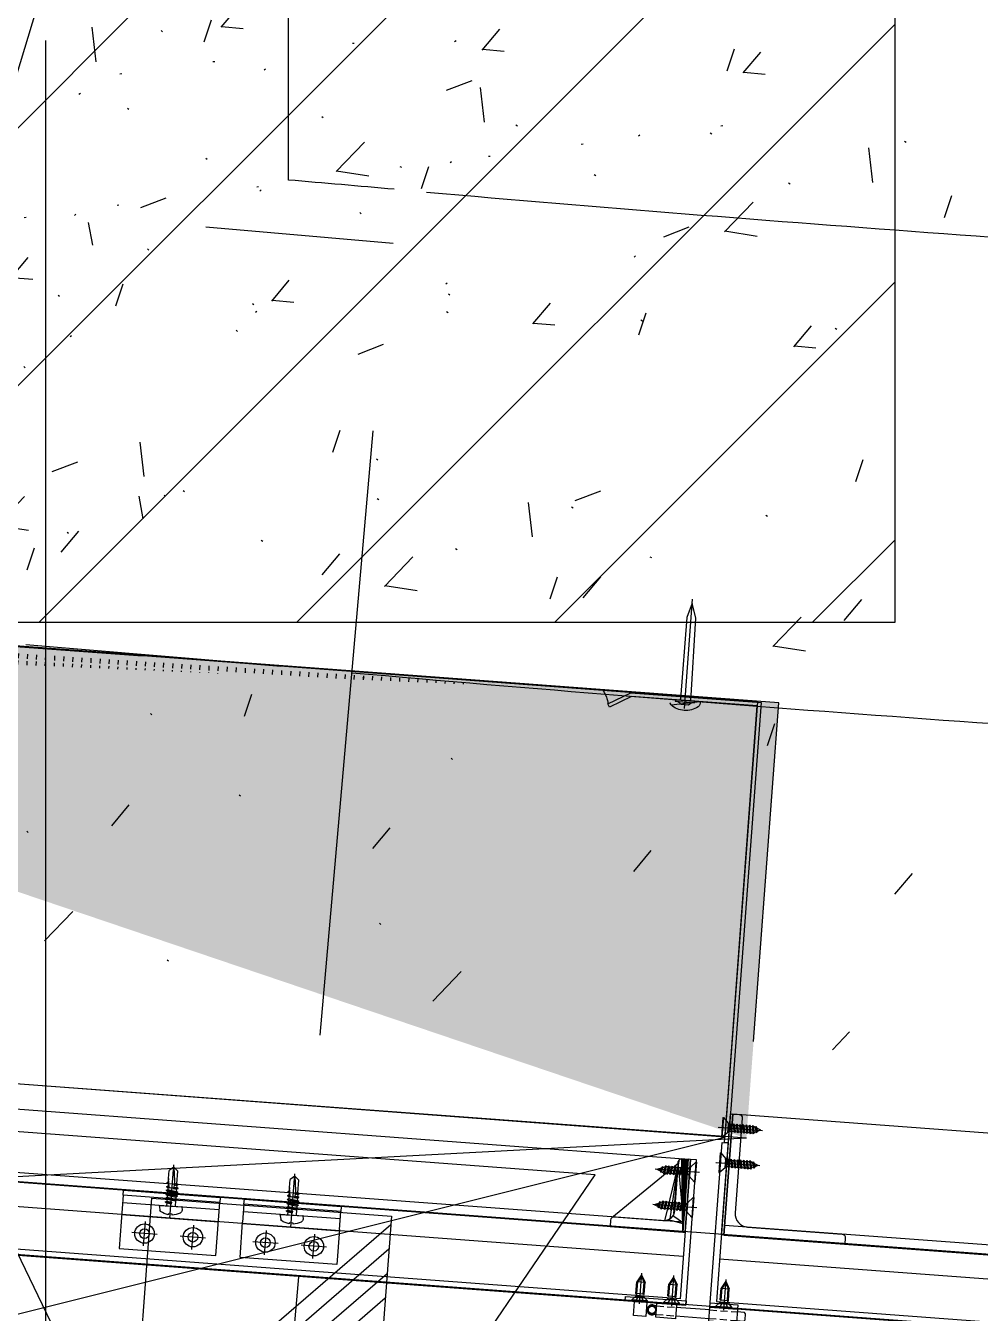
# Model space of a CAD drawing. Header units: inches. Extents: x 0 to 1813292486, y 0 to 3473589894.
# Drawn here: x 600676178 to 600676571, y 3473206323 to 3473206854 of the extents above; entities that cross this region are included whole.
import ezdxf

# ---------------------------------------------------------------- set-up
doc = ezdxf.new("R2010")
doc.units = ezdxf.units.IN
doc.header["$LTSCALE"] = 1000
doc.header["$MEASUREMENT"] = 0
for name, pattern in [('AX-MALL-DIM-P02$0$DASH', [0.35, 0.25, -0.1]), ('AX-MALL-GIRD-200$0$DOTE', [2.4200000000000004, 2, -0.2, 0.02, -0.2]), ('AX-MALL-WALL-P02-QT$0$CENTER', [2, 1.25, -0.25, 0.25, -0.25]), ('AX-MALL-WALL-P02-QT$0$DASH', [0.35, 0.25, -0.1]), ('AX-MALL-WALL-P02-QT$0$DASHED', [0.75, 0.5, -0.25]), ('AX-MALL-WALL-P02-QT$0$HIDDEN', [0.375, 0.25, -0.125]), ('AX-MALL-WALL-P02-QT$0$HIDDENX2', [0.75, 0.5, -0.25])]:
    doc.linetypes.add(name, pattern=pattern)
for name, color, linetype in [('A-Anno-Note', 241, 'Continuous'), ('AX-MALL-DIM-P02$0$A-Detl-Patt', 8, 'Continuous'), ('AX-MALL-DIM-P02$0$A-Detl-Thin', 131, 'Continuous'), ('AX-MALL-GIRD-200$0$A-Grid', 222, 'AX-MALL-GIRD-200$0$DOTE'), ('AX-MALL-P02-200$0$A-Anno-Note', 241, 'Continuous'), ('AX-MALL-WALL-P02$0$A-Anno-Note', 241, 'Continuous'), ('AX-MALL-WALL-P02-QT$0$A-Anno-Note', 241, 'Continuous'), ('AX-MALL-WALL-P02-QT$0$A-Detl-Fine', 152, 'Continuous'), ('AX-MALL-WALL-P02-QT$0$A-Detl-Patt', 8, 'Continuous'), ('AX-MALL-WALL-P02-QT$0$A-Detl-Thin', 131, 'Continuous'), ('AX-MALL-WALL-P02-QT$0$A-Wall', 2, 'Continuous'), ('AX-MALL-WALL-P02-QT$0$A-Wall-Patt', 13, 'Continuous'), ('AX-MALL-WALL-P02-QT$0$A-Wind', 4, 'Continuous'), ('AX-MALL-WALL-P02-QT$0$AX-14#-WALL-XT-100$0$A-Detl-Fine', 152, 'Continuous'), ('AX-MALL-WALL-P02-QT$0$AX-3#-wall-P01$0$A-Anno-Note', 241, 'Continuous'), ('AX-MALL-WALL-P02-QT$0$C18', 4, 'AX-MALL-WALL-P02-QT$0$CENTER'), ('AX-MALL-WALL-P02-QT$0$DASH', 8, 'AX-MALL-WALL-P02-QT$0$DASHED'), ('AX-MALL-WALL-P02-QT$0$F_Frame_Alu.P', 3, 'Continuous'), ('AX-MALL-WALL-P02-QT$0$GC', 2, 'Continuous'), ('AX-MALL-WALL-P02-QT$0$L18', 6, 'Continuous'), ('AX-MALL-WALL-P02-QT$0$M-Thin', 131, 'Continuous'), ('AX-MALL-WALL-P02-QT$0$PJ', 96, 'Continuous'), ('AX-MALL-WALL-P02-QT$0$SEAL', 95, 'Continuous'), ('AX-MALL-WALL-P02-QT$0$STAIR', 9, 'AX-MALL-WALL-P02-QT$0$DASHED'), ('AX-MALL-WALL-P02-QT$0$STSF', 2, 'Continuous'), ('AX-MALL-WALL-P02-QT$0$tc', 4, 'Continuous'), ('AX-MALL-WALL-P02-QT$0$WZ', 2, 'Continuous'), ('AX-MALL-WALL-P02-QT$0$XC', 3, 'Continuous'), ('AX-MALL-WALL-P02-QT$0$XX', 6, 'AX-MALL-WALL-P02-QT$0$HIDDEN'), ('AX-MALL-WALL-P02-QT$0$zx', 1, 'AX-MALL-WALL-P02-QT$0$CENTER'), ('AX-MALL-WALL-P02-QT$0$尺寸标注', 8, 'Continuous'), ('AX-MALL-ZTKD-P02$0$A-Anno-Note', 241, 'Continuous'), ('PX-MALL-P02-LG$0$P-Exsh', 31, 'Continuous'), ('PX-MALL-P02-LG$0$P-Hydt-Boxx', 221, 'Continuous'), ('SX-MALL-WALL-R-BZ$0$S-COLU', 30, 'Continuous'), ('SX-MALL-WALL-R-BZ$0$S-PATT-WALL', 83, 'Continuous')]:
    doc.layers.add(name, color=color, linetype=linetype)
doc.layers.add('AX-MALL-WALL-P02-QT$0$XC-T', color=4, linetype='Continuous', lineweight=40)
pattern_1 = [(45, (0, 359.0227), (-353.55353201463, 353.55353201463), [])]

# ---------------------------------------------------------------- blocks, each defined once
blk = doc.blocks.new('AX-MALL-GIRD-200')
at = {"layer": 'AX-MALL-GIRD-200$0$A-Grid'}
blk.add_line((600466637.686063, 3473020157.616622), (600505367.2250125, 3473124121.343704), dxfattribs=at)
blk = doc.blocks.new('AX-MALL-WALL-P02-QT$0$tj')
at = {"layer": 'AX-MALL-WALL-P02-QT$0$A-Detl-Patt'}
h = blk.add_hatch(dxfattribs=at)
h.set_pattern_fill('STEEL', color=256, scale=100.0000000000001, angle=50.43183869082386)
h.set_pattern_definition([(75.00000000004839, (-14278.19445574284, 156289.8254051208), (-153.3407249234246, 41.08752340989569), []), (75.00000000004839, (-14317.88195610046, 156358.5661673546), (-153.3407249234246, 41.08752340989569), [])])
edge = h.paths.add_edge_path()
edge.add_arc((274302.9537697641, 370915.3693751197), 354853.2281302969, 270.9601093956941, 275.9513128638887)
edge.add_line((311095.3180618286, 17974.67259407043), (323404.2928284407, 17664.898229599))
edge.add_arc((337498.5854798314, -5423.033113246463), 27049.98445535583, 84.4296474408203, 121.40245730350341, ccw=False)
edge.add_line((340124.270958662, 21499.21483898163), (352435.6233639717, 23411.5238032341))
edge.add_line((352435.6233639717, 23411.5238032341), (352460.3320846558, 23263.57286787033))
edge.add_arc((262948.9762239404, 558936.3422532297), 543099.989586636, 279.486523026639, 288.5053300047131)
edge.add_line((435325.042740941, 43917.80823612213), (435185.9318172932, 44187.60760259628))
edge.add_arc((262948.9762341097, 558936.342259489), 542799.9895904897, 279.51816553668203, 288.50044427399206, ccw=False)
edge.add_line((352706.5441896915, 23608.95860147476), (352681.7270303965, 23756.88773488998))
edge.add_line((352681.7270303965, 23756.88773488998), (340117.7681742907, 21803.84383869171))
edge.add_arc((337510.0970116529, -5455.006554111635), 27383.29552171703, 84.53552636432372, 121.2026843873002)
edge.add_line((323323.7129554749, 17967.02113437653), (311085.7617697716, 18275.00808191299))
edge.add_arc((274273.8104503512, 371474.5356685471), 355112.6948552598, 270.96411062040687, 275.9501261722048, ccw=False)
edge.add_line((280248.9759351015, 16412.11376953125), (280248.9759185314, 16111.96136569977))
blk = doc.blocks.new('SX-MALL-WALL-R-BZ')
at = {"layer": 'SX-MALL-WALL-R-BZ$0$S-PATT-WALL'}
h = blk.add_hatch(dxfattribs=at)
h.set_pattern_fill('钢筋混凝土', color=256, scale=15, pattern_type=2)
h.set_pattern_definition([(24.56816130816271, (600578611.2237192, 3473080110.365553), (-31.18316059493327, 68.21004687955141), []), (29.56816130816269, (600578611.2237192, 3473080110.365553), (97.53445421719282, -46.37920051396389), [11.25, -123.75]), (334.5681613081628, (600578611.2237192, 3473080110.365553), (19.88439777927527, 112.9961142827297), [9, -99]), (80.01956130816268, (600578619.3515904, 3473080106.50062), (117.4189029658641, 66.61682168402376), [9.5610285, -105.1713168]), (25.75236130816271, (600578621.6965042, 3473080138.478197), (141.3476152528434, -79.15081592627133), [16.875, -185.625]), (76.20376130816268, (600578633.4754679, 3473080131.882288), (182.3878362876093, 87.98253897351975), [14.3415432, -157.75695]), (330.7523613081627, (600578621.6965042, 3473080138.478197), (182.3877676281842, 87.98268140648725), [13.49999999999997, -148.4999999999995]), (0.5681613081627113, (600578633.1346302, 3473080126.213644), (62.82047319493842, -87.84980448085341), [11.24999999999997, -123.7499999999997]), (305.5681613081627, (600578633.1346302, 3473080126.213644), (72.17288941707483, 89.18848104565322), [8.999999999999966, -98.99999999999973]), (51.01956130816269, (600578638.3696649, 3473080118.892823), (134.9933625472827, 1.338571315216136), [9.561028499999967, -105.1713167999997]), (17.06816130816274, (600578611.2237192, 3473080110.365553), (19.14085715648196, 46.15589493569758), [0.75, -97.8, 0.75, -100.5, 0.75, -99.375]), (347.0681613081627, (600578611.2237192, 3473080110.365553), (57.63084700165395, 41.66442755963357), [0.7499999999999979, -57.29999999999986, 0.7499999999999979, -95.54999999999973, 0.7499999999999979, -37.87499999999986]), (307.0681613081626, (600578579.8781208, 3473080122.042708), (73.85474000760384, -31.12342332406966), [0.75, -37.5, 0.75, -117, 0.75, -155.25]), (297.0681613081627, (600578565.8217986, 3473080127.2791), (87.21641676177077, -16.46683783357052), [0.75, -48.75, 0.75, -77.69999999999999, 0.75, -110.25])])
h.paths.add_polyline_path([(600471804.1528125, 3473033023.634891), (600472048.5177947, 3473033679.596594), (600471392.5560919, 3473033923.961576), (600471148.1911098, 3473033267.999873)])
at = {"layer": 'SX-MALL-WALL-R-BZ$0$S-COLU'}
blk.add_lwpolyline([(600471804.1528125, 3473033023.634891), (600472048.5177947, 3473033679.596594), (600471392.5560919, 3473033923.961576), (600471148.1911098, 3473033267.999873)], close=True, dxfattribs=at)
blk = doc.blocks.new('SX-MALL-WALL-R-2F~3F')
blk.add_blockref('SX-MALL-WALL-R-BZ', (-1.192092895507812e-06, -9.5367431640625e-07))
blk = doc.blocks.new('SX-MALL-WALL-2F~3F')
blk.add_blockref('SX-MALL-WALL-R-2F~3F', (0, 0))
blk = doc.blocks.new('AX-MALL-WALL-P02-QT$0$jjzx2')
at = {"layer": 'AX-MALL-WALL-P02-QT$0$A-Detl-Fine'}
for points in [[(353701.8541171551, -131327.3672904968), (353683.2379472256, -131576.6732325554), (354880.1383055449, -131666.1711454391), (354898.7799481153, -131416.8671355247)], [(353731.7708266973, -131329.6012301445), (353715.388368845, -131548.993519783), (354852.4588216543, -131634.0176672935), (354868.8634670973, -131414.6301383972)]]:
    blk.add_lwpolyline(points, dxfattribs=at)
blk = doc.blocks.new('AX-MALL-WALL-P02-QT$0$A$C002B55B7')
at = {"ltscale": 10}
h = blk.add_hatch(dxfattribs=at)
h.set_pattern_fill('ANSI32', color=1, scale=0.5, angle=1.272221872585407e-14)
h.set_pattern_definition([(44.99999999999999, (-15411800.43767611, -8863147.226349242), (-1.683798022700467, 1.683798022700466), []), (44.99999999999999, (-15411799.31514361, -8863147.226349242), (-1.683798022700467, 1.683798022700466), [])])
edge = h.paths.add_edge_path()
edge.add_line((0, 0), (0, 50))
edge.add_line((0, 50), (2.666666666045785, 50))
edge.add_arc((2.666666666045785, 48.66666666604578), 1.333333333954215, 0, 90, ccw=False)
edge.add_line((4, 48.66666666604578), (4, 9.5))
edge.add_arc((9.5, 9.5), 5.5, 180, 270)
edge.add_line((9.5, 4), (48.66666666604578, 4))
edge.add_arc((48.66666666604578, 2.666666666045785), 1.333333333954215, 0, 90, ccw=False)
edge.add_line((50, 2.666666666045785), (50, 0))
edge.add_line((50, 0), (0, 0))
at = {"color": 2}
blk.add_lwpolyline([(0, 0), (0, 50), (2.666666666045785, 50, -0.4142135623730951), (4, 48.66666666604578), (4, 9.5, 0.4142135623730951), (9.5, 4), (48.66666666604578, 4, -0.4142135623730951), (50, 2.666666666045785), (50, 0), (0, 0)], format="xyb", dxfattribs=at)
blk = doc.blocks.new('AX-MALL-WALL-P02-QT$0$GB846-85-ST3_5×16-C-H')
at = {"color": 3, "linetype": 'Continuous'}
for p, q in [((-2.350000000000051, 4.09999999999981), (-2.349999999999795, -4.100000000000207)), ((-2.350000000000051, 4.09999999999981), (-2.149999999999977, 4.099999999999795)), ((-2.149999999999977, 4.099999999999795), (-2.149999999999835, -4.100000000000207)), ((-2.149999999999977, 4.099999999999795), (0, 1.94999999999979)), ((0, 1.94999999999979), (0, 1.419999999999789)), ((0.09999999999999432, 1.319999999999794), (0.7950245569608967, 1.319999999999794)), ((1.051945426750365, 1.764999999999915), (0.7950245569608967, 1.319999999999794)), ((1.051945426750365, 1.764999999999915), (1.308866296539833, 1.319999999999794)), ((1.308866296539861, 1.319999999999794), (2.095024556960908, 1.31999999999978)), ((2.351945426750376, 1.764999999999915), (2.095024556960908, 1.319999999999794)), ((2.351945426750376, 1.764999999999915), (2.608866296539844, 1.319999999999794)), ((2.608866296539901, 1.31999999999978), (3.395024556960919, 1.319999999999794)), ((3.651945426750387, 1.764999999999915), (3.395024556960919, 1.319999999999794)), ((3.651945426750387, 1.764999999999915), (3.908866296539856, 1.319999999999794)), ((3.908866296539884, 1.31999999999978), (4.695024556960874, 1.319999999999794)), ((4.951945426750399, 1.764999999999915), (4.695024556960931, 1.319999999999794)), ((4.951945426750399, 1.764999999999915), (5.208866296539867, 1.319999999999794)), ((5.208866296539895, 1.31999999999978), (5.995024556960914, 1.31999999999978)), ((6.25194542675041, 1.764999999999915), (5.995024556960942, 1.319999999999794)), ((6.25194542675041, 1.764999999999915), (6.508866296539878, 1.319999999999794)), ((6.508866296539907, 1.31999999999978), (7.295024556960954, 1.31999999999978)), ((7.551945426750422, 1.764999999999915), (7.295024556960954, 1.319999999999794)), ((7.551945426750422, 1.764999999999915), (7.80886629653989, 1.319999999999794)), ((7.80886629653989, 1.31999999999978), (8.595024556960965, 1.319999999999794)), ((8.851945426750433, 1.764999999999915), (8.595024556960965, 1.319999999999794)), ((8.851945426750433, 1.764999999999915), (9.108866296539901, 1.319999999999794)), ((9.10886629653993, 1.319999999999794), (9.895024556960948, 1.319999999999794)), ((10.15194542675044, 1.764999999999915), (9.895024556960976, 1.319999999999794)), ((10.15194542675044, 1.764999999999915), (10.40886629653991, 1.319999999999794)), ((10.40886629653991, 1.319999999999794), (10.46323809766736, 1.319999999999794)), ((11.28316833731253, 0.9803737745389469), (10.46323809766736, 1.319999999999794)), ((11.50758828104162, 1.369080519309406), (11.28316833731253, 0.9803737745389469)), ((11.50758828104162, 1.369080519309406), (11.87308449909588, 0.7360224996652249)), ((13.65000000000009, -2.557953848736361e-13), (11.87308449909588, 0.7360224996652107)), ((-2.349999999999795, -4.100000000000207), (-2.149999999999835, -4.100000000000207)), ((-2.149999999999835, -4.100000000000207), (0.1557106781187656, -1.79428932188155)), ((0.2480545732497035, -1.765000000000214), (0.2264213562374096, -1.765000000000214)), ((0.5049754430391431, -1.320000000000192), (0.2480545732497035, -1.765000000000214)), ((0.5049754430391147, -1.320000000000164), (1.291133703460275, -1.320000000000164)), ((1.291133703460304, -1.320000000000192), (1.548054573249715, -1.765000000000214)), ((1.804975443039154, -1.320000000000192), (1.548054573249715, -1.765000000000214)), ((1.804975443039154, -1.320000000000178), (2.591133703460315, -1.320000000000192)), ((2.591133703460315, -1.320000000000192), (2.848054573249726, -1.765000000000214)), ((3.104975443039166, -1.320000000000192), (2.848054573249726, -1.765000000000214)), ((3.104975443039137, -1.320000000000164), (3.891133703460326, -1.320000000000178)), ((3.891133703460326, -1.320000000000192), (4.148054573249738, -1.765000000000214)), ((4.404975443039177, -1.320000000000192), (4.148054573249738, -1.765000000000214)), ((4.404975443039149, -1.320000000000178), (5.191133703460338, -1.320000000000192)), ((5.191133703460338, -1.320000000000192), (5.448054573249749, -1.765000000000214)), ((5.704975443039189, -1.320000000000192), (5.448054573249749, -1.765000000000214)), ((5.704975443039189, -1.320000000000192), (6.491133703460349, -1.320000000000192)), ((6.491133703460349, -1.320000000000192), (6.74805457324976, -1.765000000000214)), ((7.0049754430392, -1.320000000000192), (6.74805457324976, -1.765000000000214)), ((7.004975443039172, -1.320000000000178), (7.79113370346036, -1.320000000000178)), ((7.79113370346036, -1.320000000000192), (8.048054573249772, -1.765000000000214)), ((8.304975443039211, -1.320000000000192), (8.048054573249772, -1.765000000000214)), ((8.304975443039211, -1.320000000000178), (9.091133703460372, -1.320000000000178)), ((9.091133703460372, -1.320000000000192), (9.348054573249783, -1.765000000000214)), ((9.604975443039223, -1.320000000000192), (9.348054573249783, -1.765000000000214)), ((9.604975443039223, -1.320000000000178), (10.40759906498641, -1.320000000000235)), ((10.40759906498641, -1.320000000000235), (10.64275694121662, -1.727305389430967)), ((11.00825315927105, -1.094247369786629), (10.64275694121662, -1.727305389430967)), ((11.64682206621967, -0.8297434680187052), (11.00825315927105, -1.094247369786629)), ((11.64682206621967, -0.8297434680187052), (11.87124200994879, -1.218450212789207)), ((12.23673822800311, -0.5853921931448838), (11.87124200994879, -1.218450212789207)), ((13.65000000000009, -1.989519660128281e-13), (12.23673822800311, -0.585392193144898))]:
    blk.add_line(p, q, dxfattribs=at)
at = {"color": 6, "linetype": 'Continuous'}
for p, q in [((0, 1.419999999999789), (0, -1.95000000000033)), ((2.842170943040401e-14, 1.367181195972819), (0.5049754430391431, -1.320000000000192)), ((0.7950245569608967, 1.319999999999794), (1.291133703460304, -1.320000000000192)), ((1.051945426750422, 1.764999999999816), (1.548054573249715, -1.7650000000002)), ((1.308866296539833, 1.319999999999794), (1.804975443039154, -1.320000000000192)), ((2.095024556960908, 1.319999999999794), (2.591133703460315, -1.320000000000192)), ((2.351945426750433, 1.764999999999816), (2.848054573249726, -1.7650000000002)), ((2.608866296539844, 1.319999999999794), (3.104975443039166, -1.320000000000192)), ((3.395024556960919, 1.319999999999794), (3.891133703460326, -1.320000000000192)), ((3.651945426750444, 1.764999999999816), (4.148054573249738, -1.7650000000002)), ((3.908866296539856, 1.319999999999794), (4.404975443039177, -1.320000000000192)), ((4.695024556960931, 1.319999999999794), (5.191133703460338, -1.320000000000192)), ((4.951945426750456, 1.764999999999816), (5.448054573249749, -1.7650000000002)), ((5.208866296539867, 1.319999999999794), (5.704975443039189, -1.320000000000192)), ((5.995024556960942, 1.319999999999794), (6.491133703460349, -1.320000000000192)), ((6.251945426750467, 1.764999999999816), (6.74805457324976, -1.7650000000002)), ((6.508866296539878, 1.319999999999794), (7.0049754430392, -1.320000000000192)), ((7.295024556960954, 1.319999999999794), (7.79113370346036, -1.320000000000192)), ((7.551945426750478, 1.764999999999816), (8.048054573249772, -1.7650000000002)), ((7.80886629653989, 1.319999999999794), (8.304975443039211, -1.320000000000192)), ((8.595024556960965, 1.319999999999794), (9.091133703460372, -1.320000000000192)), ((8.85194542675049, 1.764999999999816), (9.348054573249783, -1.7650000000002)), ((9.108866296539901, 1.319999999999794), (9.604975443039223, -1.320000000000192)), ((9.895024556960976, 1.319999999999794), (10.40759906498641, -1.320000000000235)), ((10.1519454267505, 1.764999999999816), (10.64275694121662, -1.727305389430967)), ((10.40886629653991, 1.319999999999794), (11.00825315927105, -1.094247369786629)), ((11.28316833731253, 0.9803737745389469), (11.64682206621967, -0.8297434680187052)), ((11.50758828104162, 1.369080519309406), (11.87124200994879, -1.218450212789207)), ((11.87308449909588, 0.7360224996651965), (12.23673822800311, -0.5853921931448838)), ((5.684341886080801e-14, -3.979039320256561e-13), (0.2480545732497035, -1.7650000000002))]:
    blk.add_line(p, q, dxfattribs=at)
at = {"color": 1, "linetype": 'AX-MALL-WALL-P02-QT$0$CENTER', "ltscale": 2.357947691000002}
for p, q in [((-3.92423110522725, -1.84741111297626e-13), (2.842170943040401e-14, -1.989519660128281e-13)), ((-3.490566122965134, -1.989519660128281e-13), (14.33188799097064, -1.989519660128281e-13))]:
    blk.add_line(p, q, dxfattribs=at)
at = {"color": 3, "linetype": 'Continuous'}
for centre, start, end in [((0.09999999999999432, 1.419999999999789), 180.0000000000024, 270), ((0.2264213562374096, -1.865000000000208), 90, 135.0000000000006)]:
    blk.add_arc(centre, 0.1, start, end, dxfattribs=at)
blk = doc.blocks.new('AX-MALL-WALL-P02-QT$0$SD37x42')
at = {"layer": 'AX-MALL-WALL-P02-QT$0$L18'}
for points in [[(-4, 0.5999999999986585, 0.2084405735842766), (-1.5, 1.799999999998704), (1.5, 1.799999999998704, 0.2084405735842766), (4, 0.5999999999986585), (-4.000000000001819, 0.5999999999986585), (-4, -1.250555214937776e-12), (4, 1.250555214937776e-12), (4, 0.5999999999986585)], [(-2.350000000000364, -7.958078640513122e-13, -0.414213562373131), (-1.850000000000364, -0.5000000000007958), (-1.850000000000364, -34.2000000000013), (0, -40.2000000000013), (1.849999999999454, -34.2000000000013), (1.849999999999454, -0.5000000000007958, -0.414213562373095), (2.349999999999454, -7.958078640513122e-13)]]:
    blk.add_lwpolyline(points, format="xyb", dxfattribs=at)
at = {"layer": 'AX-MALL-WALL-P02-QT$0$zx'}
blk.add_line((0, 3.284486051296312), (0, -41.9599113763594), dxfattribs=at)
blk = doc.blocks.new('AX-MALL-WALL-P02-QT$0$Pm6-sh')
at = {"layer": 'AX-MALL-WALL-P02-QT$0$SEAL'}
h = blk.add_hatch(dxfattribs=at)
h.set_pattern_fill('ANSI37', color=256, scale=10, style=0)
h.set_pattern_definition([(44.99999999999999, (-19.99160936398599, -250.6485757686158), (-0.8838834764831844, 0.8838834764831844), []), (135, (-19.99160936398599, -250.6485757686158), (-0.8838834764831844, -0.8838834764831844), [])])
edge = h.paths.add_edge_path()
edge.add_arc((-0.1900467915774766, -4.521582304008564), 8.617608668481965, 88.77925127449454, 128.8620474018337)
edge.add_arc((-4.281924022181625, 0.5745069437180255), 2.082086379939756, 129.1744172430505, 196.0173535343711)
edge.add_line((-6.283179994102795, -2.273736754432321e-13), (6.283179994102795, -1.13686837721616e-13))
edge.add_arc((4.281924022181697, 0.574506943718061), 2.082086379939664, 343.9826464656304, 410.8255827569511)
edge.add_arc((0.1900467915774762, -4.521582304008486), 8.617608668481887, 51.13795259816609, 91.22074872550532)
blk.add_lwpolyline([(-0.006453183339459656, 4.094070460008197, 0.176699502915152), (-5.597143060081123, 2.188595719429372, 0.300218596868722), (-6.283179994102795, -2.273736754432321e-13), (6.283179994102795, -1.13686837721616e-13, 0.3002185968687222), (5.597143060081095, 2.188595719429372, 0.1766995029151519), (0.006453183339488078, 4.094070460008197)], format="xyb", dxfattribs=at)
blk = doc.blocks.new('*U278')
at = {"color": 1, "linetype": 'AX-MALL-WALL-P02-QT$0$CENTER', "ltscale": 0.1}
blk.add_line((10.08474080241388, 1.441881844277894e-13), (-0.7118600892816995, 0), dxfattribs=at)
at = {"color": 0, "linetype": 'ByBlock', "ltscale": 0.2}
for p, q in [((0, 2.749999999999091), (0, -2.749999999999091)), ((0, 2.750000000000909), (0.5, 2.749999999999091)), ((0.5, 2.749999999999091), (1.69999999999709, 1.550000000000182)), ((0.5, 2.750000000000909), (0.5, -2.749999999999091)), ((1.69999999999709, 1.550000000000182), (1.69999999999709, -1.550000000000182)), ((2.80000000000291, 1.450000000005275), (2.548528137427638, 1.198528137422727)), ((2.548528137427638, 1.198528137422727), (2.80000000000291, 1.090000000001055)), ((2.799999999988358, 1.450000000001637), (6.899390334560303, 1.450000000001781)), ((2.799999999988358, 1.450000000001637), (2.799999999988358, -1.44999999999618)), ((2.799999999988358, 1.090000000001055), (6.899390334560303, 1.090000000001199)), ((9.5, 1.053682886200718e-12), (6.899390334560303, 1.450000000001781)), ((6.899390334560303, 1.450000000001781), (6.899390334545751, -1.449999999999674)), ((8.854331393403918, 1.441881844277894e-13), (6.899390334560303, 1.090000000001199)), ((9.5, 1.053682886200718e-12), (6.899390334545751, -1.449999999999674)), ((8.854331393403918, 1.441881844277894e-13), (6.899390334545751, -1.089999999999092)), ((9.5, 1.053682886200718e-12), (9.5, 1.053682886200718e-12)), ((0, -2.749999999999091), (0.5, -2.749999999999091)), ((1.69999999999709, -1.550000000000182), (0.5, -2.749999999997272)), ((2.548528137427638, -1.198528137420908), (2.80000000000291, -1.089999999999236)), ((2.80000000000291, -1.450000000003456), (2.548528137427638, -1.198528137420908)), ((2.799999999988358, -1.089999999999236), (6.899390334545751, -1.089999999999092)), ((2.799999999988358, -1.44999999999618), (6.899390334545751, -1.449999999999674))]:
    blk.add_line(p, q, dxfattribs=at)
at = {"color": 6, "linetype": 'AX-MALL-WALL-P02-QT$0$HIDDEN', "ltscale": 0.03}
for p, q in [((1.762645858002069, 0.6300000000009098), (0, 1.501153843313686)), ((1.762645858002069, 0.6300000000009095), (1.762645858002069, -0.629999999999091)), ((2.097622799948801, 9.094947017729282e-13), (1.762645858002069, 0.6300000000009098)), ((2.097622799948801, 9.094947017729282e-13), (1.762645858002069, -0.6299999999990908)), ((1.762645858002069, -0.629999999999091), (0, -1.501153843311866))]:
    blk.add_line(p, q, dxfattribs=at)
at = {"color": 0, "linetype": 'ByBlock', "ltscale": 0.2}
for centre, start, end in [((2.548528137427638, 2.398528137423455), 224.9999999995578, 270), ((2.548528137427638, -2.398528137421636), 89.99999999999999, 135.0000000004422)]:
    blk.add_arc(centre, 1.2, start, end, dxfattribs=at)
blk = doc.blocks.new('AX-MALL-WALL-P02-QT$0$b9+2rtb92rt')
at = {"color": 8}
blk.add_circle((52238.08033599518, 26445.70822962094), 1.269230769219575, dxfattribs=at)
at = {"layer": 'AX-MALL-WALL-P02-QT$0$F_Frame_Alu.P', "linetype": 'AX-MALL-WALL-P02-QT$0$DASH', "ltscale": 2.5}
for points in [[(52228.50341291726, 26449.70822962001), (52249.75341291726, 26449.70822962001), (52249.75341291726, 26448.20822962094), (52228.50341291726, 26448.20822962094)], [(52258.25341291726, 26449.70822962001), (52267.94572061114, 26449.70822962001), (52267.94572061114, 26448.20822962094), (52258.25341291726, 26448.20822962094)], [(52231.73418214917, 26448.20822962094), (52236.09956676513, 26448.20822962094), (52236.09956676513, 26443.20822962094), (52231.73418214917, 26443.20822962094)], [(52239.57956676558, 26448.20822962094), (52246.5226436872, 26448.20822962094), (52246.5226436872, 26443.20822962094), (52239.57956676558, 26443.20822962094)], [(52258.25341291726, 26448.20822962094), (52267.94572061114, 26448.20822962094), (52267.94572061114, 26443.20822962094), (52258.25341291726, 26443.20822962094)]]:
    blk.add_lwpolyline(points, close=True, dxfattribs=at)
for points in [[(52239.57956676558, 26447.20822962001), (52238.08033599518, 26447.20822962001)], [(52238.08033599518, 26444.20822962001), (52239.57956676558, 26444.20822962001)], [(52258.25341291726, 26447.20822962001), (52246.5226436872, 26447.20822962001)], [(52246.5226436872, 26444.20822962001), (52258.25341291726, 26444.20822962001)], [(52267.94572061114, 26444.20822962001), (52270.44399701804, 26444.20822962001), (52270.90553548001, 26444.66976808291), (52270.90553548001, 26446.74669115897), (52270.44399701804, 26447.20822962001), (52267.94572061114, 26447.20822962001)]]:
    blk.add_lwpolyline(points, dxfattribs=at)
blk.add_circle((52238.08033599518, 26445.70822962094), 1.499230769237329, dxfattribs=at)
blk.add_arc((52238.08033599518, 26445.70822962094), 1.730769230780424, 60.07356517683675, 299.9264348231632, dxfattribs=at)
at = {"layer": 'AX-MALL-WALL-P02-QT$0$XX', "color": 8, "ltscale": 0.01}
for p, q in [((52239.57956676558, 26447.20822962001), (52246.5226436872, 26447.20822962001)), ((52239.57956676558, 26444.20822962001), (52246.5226436872, 26444.20822962001)), ((52258.25341291726, 26447.20822962001), (52267.94572061114, 26447.20822962001)), ((52258.25341291726, 26444.20822962001), (52267.94572061114, 26444.20822962001))]:
    blk.add_line(p, q, dxfattribs=at)
at = {"xscale": -1, "rotation": 270}
blk.add_blockref('*U278', (52233.50341291726, 26448.20822962094), dxfattribs=at)
at = {"rotation": 90}
for p in [(52244.75341291912, 26448.20822962094), (52263.09956676327, 26448.20822962094)]:
    blk.add_blockref('*U278', p, dxfattribs=at)
blk = doc.blocks.new('*U198')
at = {"layer": 'AX-MALL-WALL-P02-QT$0$C18', "color": 1, "ltscale": 2}
blk.add_line((0, 5.142561988594025), (0, -17.03404386090006), dxfattribs=at)
at = {"layer": 'AX-MALL-WALL-P02-QT$0$L18', "color": 4}
for p, q in [((-1.790000000000873, -1.147816335795142), (-1.790000000000873, 0)), ((1.790000000000873, -2.247816335793686), (1.790000000000873, 0)), ((-2.399999999999636, -1.5), (-1.790000000000873, -1.147816335795142)), ((-2.399999999999636, -1.5), (0.2342809638412291, -1.225595732932561)), ((-2.399999999999636, -1.5), (-1.790000000000873, -1.852183664204858)), ((-2.399999999999636, -3.100000000000364), (2.399999999999636, -2.600000000000364)), ((-2.399999999999636, -3.100000000000364), (-1.790000000000873, -2.747816335793686)), ((-2.399999999999636, -3.100000000000364), (-1.790000000000873, -3.452183664205222)), ((-2.399999999999636, -4.700000000000728), (2.399999999999636, -4.200000000000728)), ((-2.399999999999636, -4.700000000000728), (-1.790000000000873, -4.34781633579405)), ((-2.399999999999636, -4.700000000000728), (-1.790000000000873, -5.052183664205586)), ((-1.790000000000873, -1.147816335795142), (0.2342809638412291, -0.8650955307894037)), ((-1.790000000000873, -1.852183664204858), (0.2342809638412291, -1.56946285919912)), ((-1.790000000000873, -2.747816335793686), (-1.790000000000873, -1.852183664204858)), ((-1.790000000000873, -2.747816335793686), (1.790000000000873, -2.247816335793686)), ((-1.790000000000873, -3.452183664205222), (1.790000000000873, -2.952183664205222)), ((-1.790000000000873, -4.34781633579405), (-1.790000000000873, -3.452183664205222)), ((-1.790000000000873, -4.34781633579405), (1.790000000000873, -3.84781633579405)), ((-1.790000000000873, -5.052183664205586), (1.790000000000873, -4.552183664205586)), ((-1.790000000000873, -5.947816335794414), (-1.790000000000873, -5.052183664205586)), ((0.2342809638412291, -0.8650955307894037), (0.2342809638412291, -1.56946285919912)), ((2.399999999999636, -2.600000000000364), (1.790000000000873, -2.247816335793686)), ((2.399999999999636, -2.600000000000364), (1.790000000000873, -2.952183664205222)), ((1.790000000000873, -3.84781633579405), (1.790000000000873, -2.952183664205222)), ((2.399999999999636, -4.200000000000728), (1.790000000000873, -3.84781633579405)), ((2.399999999999636, -4.200000000000728), (1.790000000000873, -4.552183664205586)), ((1.790000000000873, -5.447816335794414), (1.790000000000873, -4.552183664205586)), ((-2.399999999999636, -6.299999999999272), (2.399999999999636, -5.799999999999272)), ((-2.399999999999636, -6.299999999999272), (-1.790000000000873, -5.947816335794414)), ((-2.399999999999636, -6.299999999999272), (-1.790000000000873, -6.65218366420595)), ((-2.399999999999636, -7.899999999999636), (-1.790000000000873, -7.547816335794778)), ((-2.399999999999636, -7.899999999999636), (-1.273355612604064, -7.78264120964559)), ((-2.399999999999636, -7.899999999999636), (-1.790000000000873, -8.252183664206314)), ((-2.399999999999636, -9.5), (-1.790000000000873, -9.147816335795142)), ((-2.399999999999636, -9.5), (-1.518995326587174, -9.408228679852982)), ((-2.399999999999636, -9.5), (-1.790000000000873, -9.852183664204858)), ((-1.790000000000873, -5.947816335794414), (1.790000000000873, -5.447816335794414)), ((-1.790000000000873, -6.65218366420595), (1.790000000000873, -6.15218366420595)), ((-1.790000000000873, -7.547816335794778), (-1.790000000000873, -6.65218366420595)), ((-1.790000000000873, -7.547816335794778), (-0.9175382126813929, -7.425964130861757)), ((-1.790000000000873, -8.252183664206314), (-1.334698446698894, -8.188594061788535)), ((-1.790000000000873, -9.147816335795142), (-1.790000000000873, -8.252183664206314)), ((-1.790000000000873, -9.147816335795142), (-1.472953762578982, -9.103536135036848)), ((-1.790000000000873, -9.852183664204858), (-1.581684194792615, -9.823089278002954)), ((-1.790000000000873, -11.20167565273914), (-1.790000000000873, -9.852183664204858)), ((0.4333070988686814, -7.237298584555901), (1.790000000000873, -7.047816335794778)), ((0.7141825614198751, -7.575605983185596), (2.399999999999636, -7.399999999999636)), ((0.7141825614198751, -7.90243749641013), (1.790000000000873, -7.752183664206314)), ((0.7141825614198751, -8.798070167998958), (1.790000000000873, -8.647816335795142)), ((0.7141825614198751, -9.17560598318596), (2.399999999999636, -9)), ((0.7141825614198751, -9.502437496410494), (1.790000000000873, -9.352183664204858)), ((2.399999999999636, -5.799999999999272), (1.790000000000873, -5.447816335794414)), ((2.399999999999636, -5.799999999999272), (1.790000000000873, -6.15218366420595)), ((1.790000000000873, -7.047816335794778), (1.790000000000873, -6.15218366420595)), ((2.399999999999636, -7.399999999999636), (1.790000000000873, -7.047816335794778)), ((2.399999999999636, -7.399999999999636), (1.790000000000873, -7.752183664206314)), ((1.790000000000873, -8.647816335795142), (1.790000000000873, -7.752183664206314)), ((2.399999999999636, -9), (1.790000000000873, -8.647816335795142)), ((2.399999999999636, -9), (1.790000000000873, -9.352183664204858)), ((1.790000000000873, -9.352183664204858), (1.790000000000873, -14.60000000000036)), ((-1.790000000000873, -11.20167565273914), (-1.790000000000873, -14.60000000000036)), ((0, -16), (-1.790000000000873, -14.60000000000036)), ((0, -16), (1.790000000000873, -14.60000000000036))]:
    blk.add_line(p, q, dxfattribs=at)
blk.add_lwpolyline([(4.549999999999272, 0, 0.414213562373095), (4.75, 0.2000000000007276), (4.75, 1.39147638815848, 0.2654033233867933), (4.06568705400241, 2.589861303315047, 0.108659312189883), (0.7999999999992724, 3.659899496853541), (0.7999999999992724, 3.315608971053734), (-0.7999999999992724, 3.315608971053734), (-0.7999999999992724, 3.659899496853541, 0.1086593121898847), (-4.06568705400241, 2.589861303315047, 0.2654033233867933), (-4.75, 1.39147638815848), (-4.75, 0.2000000000007276, 0.414213562373095), (-4.549999999999272, 0)], format="xyb", close=True, dxfattribs=at)
blk.add_lwpolyline([(0, -16), (0.7141825614198751, -10.25704931750261), (0.7141825614198751, -7.536688384094305, 0.4176573264866609), (0.4106596181591158, -7.236709070022698, 0.08336651052848376), (-1.234698998669046, -7.526820576113096), (-1.790000000000873, -11.20167565273914)], format="xyb", dxfattribs=at)
blk = doc.blocks.new('AX-MALL-WALL-P02-QT$0$盘头自钻自攻钉ST4-8')
at = {"layer": 'AX-MALL-WALL-P02-QT$0$尺寸标注'}
blk.add_blockref('*U198', (0, 0), dxfattribs=at)
blk = doc.blocks.new('AX-MALL-WALL-P02-QT$0$A$C61293B14')
at = {"layer": 'AX-MALL-WALL-P02-QT$0$tc'}
for radius in [4, 2]:
    blk.add_circle((0, 0), radius, dxfattribs=at)
at = {"layer": 'AX-MALL-WALL-P02-QT$0$zx'}
for p, q in [((-5.199824257346336, 0), (5.199824257317232, 0)), ((0, 5.036975615854317), (0, -5.036975615847041))]:
    blk.add_line(p, q, dxfattribs=at)
blk = doc.blocks.new('AX-MALL-WALL-P02-QT$0$A$C41DD6A87')
at = {"layer": 'AX-MALL-WALL-P02-QT$0$tc'}
h = blk.add_hatch(dxfattribs=at)
h.set_pattern_fill('ANSI31', color=256, scale=0.5, angle=-90.00000000000001, style=0)
h.set_pattern_definition([(225.0000000000001, (28362.68611018802, -179426.704915055), (-1.122532015133644, 1.122532015133644), [])])
h.paths.add_polyline_path([(40, 20), (0, 20), (0, 22), (40, 22)])
at = {"layer": 'AX-MALL-WALL-P02-QT$0$PJ'}
for points in [[(40, 20), (0, 20), (0, 22), (40, 22)], [(40, 20), (0, 20), (0, -2.00031700823456), (40, -2.00031700823456)]]:
    blk.add_lwpolyline(points, close=True, dxfattribs=at)
at = {"layer": 'AX-MALL-WALL-P02-QT$0$XX'}
for p, q in [((0, 17), (40, 17)), ((0, 11.99968299176544), (40, 11.99968299176544))]:
    blk.add_line(p, q, dxfattribs=at)
at = {"layer": 'AX-MALL-WALL-P02-QT$0$tc', "rotation": 180}
for p in [(10.00773325189948, 4.856510433368385), (30.00773325189948, 4.856510433368385)]:
    blk.add_blockref('AX-MALL-WALL-P02-QT$0$A$C61293B14', p, dxfattribs=at)
at = {"layer": 'AX-MALL-WALL-P02-QT$0$WZ', "extrusion": (1.112429078900672e-34, 1.017801628166565e-23, -1), "zscale": -1, "rotation": 180}
blk.add_blockref('AX-MALL-WALL-P02-QT$0$盘头自钻自攻钉ST4-8', (-20, 17), dxfattribs=at)
blk = doc.blocks.new('AX-MALL-WALL-P02-QT$0$A$C715D18B8')
at = {"layer": 'AX-MALL-WALL-P02-QT$0$tc'}
h = blk.add_hatch(dxfattribs=at)
h.set_pattern_fill('ANSI31', color=256, scale=0.5, angle=-180, style=0)
h.set_pattern_definition([(225, (28362.68611018802, -179426.704915055), (-1.122532015133644, 1.122532015133644), [])])
h.paths.add_polyline_path([(40, 20), (0, 20), (0, 22), (40, 22)])
at = {"layer": 'AX-MALL-WALL-P02-QT$0$PJ'}
blk.add_line((0, 17), (40, 17), dxfattribs=at)
blk.add_lwpolyline([(40, 20), (0, 20), (0, 22), (40, 22)], close=True, dxfattribs=at)
blk.add_lwpolyline([(40, 12.49968299269676), (40, 20), (0, 20), (0, 12.49968299269676)], dxfattribs=at)
at = {"layer": 'AX-MALL-WALL-P02-QT$0$XX'}
blk.add_line((0, 11.99968299269676), (40, 11.99968299269676), dxfattribs=at)
blk.add_lwpolyline([(40, 12.49968299269676), (40, -2.000317007303238), (0, -2.000317007303238), (0, 12.49968299269676)], dxfattribs=at)
at = {"layer": 'AX-MALL-WALL-P02-QT$0$tc', "rotation": 180}
for p in [(10.00773325189948, 4.856510434299707), (30.00773325189948, 4.856510434299707)]:
    blk.add_blockref('AX-MALL-WALL-P02-QT$0$A$C61293B14', p, dxfattribs=at)
at = {"layer": 'AX-MALL-WALL-P02-QT$0$WZ', "extrusion": (1.112470375349305e-34, 1.017801628166565e-23, -1), "zscale": -1, "rotation": 180}
blk.add_blockref('AX-MALL-WALL-P02-QT$0$盘头自钻自攻钉ST4-8', (-20, 17), dxfattribs=at)
blk = doc.blocks.new('AX-MALL-WALL-P02-QT$0$A$C4D6066B9')
at = {"rotation": 180}
for name, p in [('AX-MALL-WALL-P02-QT$0$A$C715D18B8', (0, 22)), ('AX-MALL-WALL-P02-QT$0$A$C41DD6A87', (50, 22))]:
    blk.add_blockref(name, p, dxfattribs=at)
blk = doc.blocks.new('AX-MALL-WALL-P02-QT$0$1300XF')
at = {"ltscale": 10}
h = blk.add_hatch(dxfattribs=at)
h.set_pattern_fill('ANSI32', color=1, scale=0.5, angle=0.00822938561474375)
h.set_pattern_definition([(45.00822938561474, (-14801171.47744338, -9006674.36031992), (-1.684039849030149, 1.683556161634803), []), (45.00822938561474, (-14801170.3549109, -9006674.360158691), (-1.684039849030149, 1.683556161634803), [])])
edge = h.paths.add_edge_path()
edge.add_line((278.0903759002686, -298.3701131269336), (285.5409914645716, -269.3100317827775))
edge.add_line((285.5409914645716, -269.3100317827775), (288.1241098046303, -269.972308723256))
edge.add_arc((287.7929713325866, -271.2638678914227), 1.33333333137026, -14.380123129310277, 75.61987687068972, ccw=False)
edge.add_line((289.0845305007533, -271.5950063634664), (284.0760611519217, -291.1298388205469))
edge.add_arc((288.4350733552128, -292.2474311534315), 4.500000001218107, 165.6198770311897, 255.6198770311897)
edge.add_line((287.3174810223281, -296.6064433567226), (306.8523134812713, -301.6149127073586))
edge.add_arc((306.5211750119925, -302.9064718801528), 1.333333335166121, -14.38012296483572, 75.61987703516428, ccw=False)
edge.add_line((307.8127341847867, -303.2376103494316), (307.1504572443082, -305.8207286893739))
edge.add_line((307.1504572443082, -305.8207286893739), (278.0903759002686, -298.3701131269336))
at = {"layer": 'AX-MALL-WALL-P02-QT$0$M-Thin', "linetype": 'Continuous'}
h = blk.add_hatch(dxfattribs=at)
h.set_pattern_fill('ANSI37', color=8, angle=270, style=0)
h.set_pattern_definition([(314.9999999999999, (-27752837.87059803, 45942588.37569802), (2.245064030267289, 2.245064030267288), []), (45, (-27752837.87059803, 45942588.37569802), (-2.245064030267288, 2.245064030267289), [])])
h.paths.add_polyline_path([(261.6225129552186, -294.1499839704484), (262.5912180040032, -294.3981986865401), (275.0019539762288, -245.9629467241466), (274.0332489311695, -245.7147320155054)])
h = blk.add_hatch(dxfattribs=at)
h.set_pattern_fill('ANSI37', color=8, angle=270, style=0)
h.set_pattern_definition([(314.9999999999999, (-27853272.30340119, 46098320.49319545), (2.245064030267289, 2.245064030267288), []), (45, (-27853272.30340119, 46098320.49319545), (-2.245064030267288, 2.245064030267289), [])])
h.paths.add_polyline_path([(278.0903759002686, -298.3701131269336), (277.1216708681895, -298.1218984200968), (284.590208824724, -268.9629968851223), (285.5589138548821, -269.2112115956843)])
at = {"layer": 'AX-MALL-WALL-P02-QT$0$SEAL'}
h = blk.add_hatch(dxfattribs=at)
h.set_pattern_fill('ANSI33', color=256, scale=15, angle=209.9999999999999, style=0)
h.set_pattern_definition([(255, (-14675155.40646174, -9147197.317860058), (3.622221848584005, -0.9705714191344531), []), (255, (-14675157.70285837, -9147198.643685272), (3.622221848584005, -0.9705714191344531), [1.874999999999999, -0.9374999999999997])])
edge = h.paths.add_edge_path()
edge.add_line((380.4264060221612, -97.48449175432324), (369.4409326948225, -94.66964504681528))
edge.add_line((369.4409326892346, -94.66964505054057), (376.8763925731182, -101.9438434839249))
edge.add_arc((388.6692986376001, -107.6892454902991), 13.11801348290959, 128.9295534669922, 154.0250559578425, ccw=False)
at = {"color": 4, "ltscale": 10}
blk.add_lwpolyline([(952.2166069821105, -429.1864013746381, -0.08331468260540871), (817.0773010216653, -604.1000171712949), (274.1162508055568, -255.7887004967779), (952.2949094976648, -429.2064241860062), (996.8880384489894, -254.8176262397319), (318.7093797512352, -81.39990255609155), (274.1162508055568, -255.7887004967779)], format="xyb", dxfattribs=at)
at = {"color": 3, "ltscale": 10}
blk.add_lwpolyline([(923.5521761383861, -494.7239272817387), (267.2534666656866, -326.5625127814128), (282.1684462223202, -268.3424600809813), (284.590208824724, -268.9629968851223)], dxfattribs=at)
at = {"color": 8, "linetype": 'AX-MALL-WALL-P02-QT$0$HIDDENX2', "ltscale": 15}
blk.add_lwpolyline([(279.0832347776741, -294.4952929709107), (928.6010089553893, -460.9192044194788)], dxfattribs=at)
at = {"layer": 'AX-MALL-WALL-P02-QT$0$A-Anno-Note', "color": 3}
for points in [[(284.590208824724, -268.9629968851223), (270.2957660797401, -324.7612869851291), (921.7509503363981, -491.6816278770566)], [(274.6395236738026, -307.8089487962425), (926.0947079192265, -474.7292896881117)]]:
    blk.add_lwpolyline(points, dxfattribs=at)
at = {"layer": 'AX-MALL-WALL-P02-QT$0$A-Anno-Note', "color": 2}
blk.add_lwpolyline([(278.0903759002686, -298.3701131269336), (285.5409914645716, -269.3100317827775), (288.1241098046303, -269.972308723256, -0.4142135623730951), (289.0845305007533, -271.5950063634664), (284.0760611519217, -291.1298388205469, 0.4142135623730951), (287.3174810223281, -296.6064433567226), (306.8523134812713, -301.6149127073586, -0.4142135623730951), (307.8127341847867, -303.2376103494316), (307.1504572443082, -305.8207286893739), (278.0903759002686, -298.3701131269336)], format="xyb", dxfattribs=at)
for points in [[(285.5340348462923, -269.3082487191423), (935.0518090166152, -435.732160186395)], [(278.0903759002686, -298.3701131269336), (928.5768551193178, -465.0422392915934)], [(278.0903759002686, -298.3701131269336), (928.5768551193178, -465.0422392915934)]]:
    blk.add_lwpolyline(points, dxfattribs=at)
at = {"layer": 'AX-MALL-WALL-P02-QT$0$AX-14#-WALL-XT-100$0$A-Detl-Fine', "color": 2}
blk.add_lwpolyline([(277.1216708681895, -298.1218984200968), (284.590208824724, -268.9629968851223)], dxfattribs=at)
at = {"layer": 'AX-MALL-WALL-P02-QT$0$AX-3#-wall-P01$0$A-Anno-Note'}
blk.add_line((564.9933418295695, -144.7723975088447), (694.3268235251307, -177.9119691923261), dxfattribs=at)
at = {"layer": 'AX-MALL-WALL-P02-QT$0$DASH', "color": 8, "linetype": 'AX-MALL-WALL-P02-QT$0$HIDDENX2', "ltscale": 5}
blk.add_lwpolyline([(33.56701030029217, -231.5805671419948), (262.6153718270361, -290.2751638087793)], dxfattribs=at)
at = {"layer": 'AX-MALL-WALL-P02-QT$0$GC', "linetype": 'ByBlock'}
blk.add_lwpolyline([(278.2451181411161, -239.3490381053998), (278.2450847513392, -239.3490295503289), (318.2716620973661, -83.10682095400989), (368.6792653016164, -96.02293946966529), (375.8274234178825, -103.0160672012134), (376.8763925749226, -101.943843472749), (369.4409329685732, -94.66964531876147), (317.1909266132861, -81.28144131787121), (276.4197385013103, -240.4297735933214), (276.4197385013103, -240.4297735933214), (272.0386536791339, -257.5277883764356), (273.4917112384574, -257.9001104534254)], close=True, dxfattribs=at)
at = {"layer": 'AX-MALL-WALL-P02-QT$0$M-Thin', "color": 8, "linetype": 'Continuous'}
for points in [[(261.6225129552186, -294.1499839704484), (262.5912180040032, -294.3981986865401), (275.0019539762288, -245.9629467241466), (274.0332489311695, -245.7147320155054)], [(278.0903759002686, -298.3701131269336), (277.1216708681895, -298.1218984200968), (284.590208824724, -268.9629968851223), (285.5589138548821, -269.2112115956843)]]:
    blk.add_lwpolyline(points, close=True, dxfattribs=at)
at = {"layer": 'AX-MALL-WALL-P02-QT$0$SEAL'}
blk.add_lwpolyline([(380.4264060221612, -97.48449175432324, 0.1099395372882252), (376.8763925749226, -101.9438434746116)], format="xyb", dxfattribs=at)
at = {"layer": 'AX-MALL-WALL-P02-QT$0$STSF'}
blk.add_lwpolyline([(44.98509825952351, -187.0193124059588), (274.0334597918554, -245.7139090783894), (261.6225129552186, -294.1499839704484), (32.57415141718229, -235.4553872979595)], close=True, dxfattribs=at)
at = {"layer": 'AX-MALL-WALL-P02-QT$0$XC', "linetype": 'ByBlock'}
for points in [[(0, 0), (-74.46713972842554, -290.6128069069237), (-26.0319284760044, -303.0235324557289), (-13.6213782709674, -254.5890055205091), (257.5664162859321, -324.0803655795753), (274.4604162778705, -258.1483251750469), (272.0386536791339, -257.5277883764356), (255.7651904859231, -321.0380661934614), (-15.42258853471139, -251.5466454922571), (-27.83315427787602, -299.9812330659479), (-71.42531525349477, -288.8114594239159), (2.421756748110056, -0.6205596588551998)], [(19.37550757452846, -4.966408716456499), (-50.12967946758727, -276.2027609571815), (-40.44173486909131, -278.6851372867241), (-28.03103929013014, -230.2500430010841), (260.1089480817318, -304.0857280082419)]]:
    blk.add_lwpolyline(points, dxfattribs=at)
at = {"color": 2, "ltscale": 10, "extrusion": (0, 0, -1), "zscale": -1, "rotation": 14.37189360407198}
blk.add_blockref('AX-MALL-WALL-P02-QT$0$A$C002B55B7', (-261.6225129588856, -294.1499839703902), dxfattribs=at)
at = {"color": 3, "linetype": 'Continuous', "extrusion": (0, 0, -1), "zscale": -1, "rotation": 14.37189360407198}
for p in [(-274.1982153877034, -251.7193048018962), (-270.5771532542421, -265.8511868342757)]:
    blk.add_blockref('AX-MALL-WALL-P02-QT$0$GB846-85-ST3_5×16-C-H', p, dxfattribs=at)
at = {"color": 3, "linetype": 'Continuous', "rotation": 345.6281063959279}
for p in [(283.1805269178003, -273.8833771906793), (279.5574350729003, -288.0147389341146)]:
    blk.add_blockref('AX-MALL-WALL-P02-QT$0$GB846-85-ST3_5×16-C-H', p, dxfattribs=at)
at = {"color": 6, "extrusion": (0, 0, -1), "xscale": 1.176470588235303, "yscale": 1.176470588235303, "zscale": -1.176470588235303, "rotation": 14.38012298968674}
blk.add_blockref('AX-MALL-WALL-P02-QT$0$b9+2rtb92rt', (-52083.98526869528, -45733.61782862991), dxfattribs=at)
at = {"layer": 'AX-MALL-WALL-P02-QT$0$STAIR', "extrusion": (0, 0, -1), "zscale": -1, "rotation": 194.371893604072}
blk.add_blockref('AX-MALL-WALL-P02-QT$0$SD37x42', (-347.2134304791689, -90.5226726643159), dxfattribs=at)
at = {"layer": 'AX-MALL-WALL-P02-QT$0$tc', "extrusion": (-2.718681380706335e-23, -1.060383553955178e-22, -1), "zscale": -1, "rotation": 194.3801229896867}
blk.add_blockref('AX-MALL-WALL-P02-QT$0$A$C4D6066B9', (-453.5974838975817, -343.3854400292039), dxfattribs=at)
at = {"layer": 'AX-MALL-WALL-P02-QT$0$XC-T', "rotation": 165.628106395928}
blk.add_blockref('AX-MALL-WALL-P02-QT$0$Pm6-sh', (347.2134304791689, -90.5226726643159), dxfattribs=at)
blk = doc.blocks.new('AX-MALL-WALL-P02-QT$0$mqst2')
at = {"color": 6, "xscale": -0.9999999999999999, "rotation": 341.3517506461287}
blk.add_blockref('AX-MALL-WALL-P02-QT$0$1300XF', (463217.2429842949, -40723.53420495987), dxfattribs=at)
blk = doc.blocks.new('AX-MALL-WALL-P02-QT')
at = {"layer": 'AX-MALL-WALL-P02-QT$0$A-Wall-Patt'}
h = blk.add_hatch(dxfattribs=at)
h.set_pattern_fill('普通砖', color=256, scale=200, style=0)
h.set_pattern_definition(pattern_1)
h.paths.add_polyline_path([(600471516.8544122, 3473033262.985417), (600471633.5100626, 3473033281.711524), (600475308.6650028, 3473043147.122154), (600475249.8654712, 3473043275.740252), (600475121.2473733, 3473043216.94072), (600471451.9154207, 3473033367.16104)])
h = blk.add_hatch(dxfattribs=at)
h.set_pattern_fill('普通砖', color=256, scale=200, style=0)
h.set_pattern_definition(pattern_1)
h.paths.add_polyline_path([(600471516.854413, 3473033262.985417), (600471451.9154208, 3473033367.16104, 0.00418575200621788), (600470984.3151789, 3473033580.578588), (600470902.7995329, 3473033397.94453, -0.005070960257561565), (600471465.1377532, 3473033140.083687)])
h = blk.add_hatch(dxfattribs=at)
h.set_pattern_fill('普通砖', color=256, scale=200, style=0)
h.set_pattern_definition(pattern_1)
h.paths.add_polyline_path([(600471648.3423771, 3473033200.84123), (600471673.0120078, 3473033262.931411, 0.0003561829429324651), (600471633.5100627, 3473033281.711524), (600471516.8544122, 3473033262.985417), (600471465.1377558, 3473033140.083687, -0.0008644999432798639), (600471560.4786594, 3473033094.987691)])
h = blk.add_hatch(dxfattribs=at)
h.set_pattern_fill('普通砖', color=256, scale=200, style=0)
h.set_pattern_definition(pattern_1)
h.paths.add_polyline_path([(600471606.8334674, 3473033146.761939), (600471587.0097351, 3473033082.366715, 0.007403670454661748), (600471993.5165095, 3473032896.082587), (600472074.1345854, 3473033079.114622, -0.007180814863484286), (600471685.0053884, 3473033257.225565)])
at = {"layer": 'AX-MALL-WALL-P02-QT$0$A-Wall'}
blk.add_line((600471633.5100626, 3473033281.711524), (600475308.6650028, 3473043147.122154), dxfattribs=at)
for centre, radius, start, end in [((600458471.7543917, 3473005546.442961), 30699.78720817054, 64.53171816288345, 64.61334927688868), ((600478080.1810265, 3473046715.000756), 14899.99948083331, 244.5827910343071, 246.2284842890343), ((600458471.754222, 3473005546.44293), 30499.78730842259, 64.58691017017868, 64.785038913375), ((600478080.1810342, 3473046715.000755), 15099.99948250677, 244.5317189825342, 246.2284842604158)]:
    blk.add_arc(centre, radius, start, end, dxfattribs=at)
at = {"layer": 'AX-MALL-WALL-P02-QT$0$A-Anno-Note'}
for name, p, rotation in [('AX-MALL-WALL-P02-QT$0$mqst2', (600052179.2710491, 3473232742.396311), 339.5681613092181), ('AX-MALL-WALL-P02-QT$0$jjzx2', (600185298.4270658, 3473279938.045597), 339.5681613092246)]:
    blk.add_blockref(name, p, dxfattribs=dict(at, rotation=rotation))
at = {"layer": 'AX-MALL-WALL-P02-QT$0$A-Detl-Thin'}
blk.add_blockref('SX-MALL-WALL-2F~3F', (0, 0), dxfattribs=at)
at = {"layer": 'AX-MALL-WALL-P02-QT$0$A-Detl-Thin', "rotation": 339.5681613091762}
blk.add_blockref('AX-MALL-WALL-P02-QT$0$tj', (600144118.6961328, 3473128496.287411), dxfattribs=at)
at = {"layer": 'AX-MALL-WALL-P02-QT$0$A-Wind'}
blk.add_blockref('AX-MALL-GIRD-200', (0, 0), dxfattribs=at)
blk = doc.blocks.new('AX-MALL-WALL-P02')
at = {"layer": 'AX-MALL-WALL-P02$0$A-Anno-Note'}
blk.add_blockref('AX-MALL-WALL-P02-QT', (0, 0), dxfattribs=at)
blk = doc.blocks.new('PX-MALL-P02-LG$0$XHS1')
at = {"layer": 'PX-MALL-P02-LG$0$P-Hydt-Boxx', "ltscale": 0.7}
for p, q in [((350.0030006170273, 240), (-332.898939371109, 327.2950124740601)), ((350.0030006170273, 240), (-349.9969996213913, 240)), ((-349.9969997406006, 239.9999995231628), (-349.9969996213913, 60)), ((350.0030003786087, 200), (350.003000497818, 60)), ((350.0030006170273, 60), (-349.996999502182, 60))]:
    blk.add_line(p, q, dxfattribs=at)
blk.add_solid([(350.0030006170273, 240), (350.0030002593994, 60.00000047683716), (-349.9969996213913, 60)], dxfattribs=at)
blk = doc.blocks.new('PX-MALL-P02-LG$0$MHQ')
at = {"layer": 'PX-MALL-P02-LG$0$P-Exsh', "ltscale": 0.7}
h = blk.add_hatch(dxfattribs=at)
h.set_pattern_fill('ANSI31', color=256, scale=25, style=0)
h.set_pattern_definition([(45, (-160019.2306599375, -42228.3236173685), (-28.0633003783411, 28.0633003783411), [])])
h.paths.add_polyline_path([(-75.0000000015425, 185.1731819980414), (75, 185.1731819980414), (75, 35.17318199802685), (-75.0000000015425, 35.17318199802685)])
for points in [[(0, 346.4101615137042), (-200, -1.455191522836685e-11), (200, -1.455191522836685e-11)], [(0, 346.4101615137042), (-200, -1.455191522836685e-11), (200, -1.455191522836685e-11)], [(0, 346.4101615137042), (-200, -1.455191522836685e-11), (200, -1.455191522836685e-11)], [(-75.0000000015425, 185.1731819980414), (75, 185.1731819980414), (75, 35.17318199802685), (-75.0000000015425, 35.17318199802685)]]:
    blk.add_lwpolyline(points, close=True, dxfattribs=at)
blk = doc.blocks.new('PX-MALL-P02-LG$0$20200929200250')
at = {"layer": 'PX-MALL-P02-LG$0$P-Exsh', "ltscale": 0.7, "xscale": 0.6600000001490116, "yscale": 0.6600000001490116, "zscale": 0.6600000001490116}
for p in [(-132.0000001192093, 40), (131.9999997615814, 40)]:
    blk.add_blockref('PX-MALL-P02-LG$0$MHQ', p, dxfattribs=at)
blk = doc.blocks.new('PX-MALL-P02-LG$0$20211220143732')
at = {"layer": 'PX-MALL-P02-LG$0$P-Exsh'}
blk.add_blockref('PX-MALL-P02-LG$0$20200929200250', (-374.9999999407155, 219.6219584928522), dxfattribs=at)
at = {"layer": 'PX-MALL-P02-LG$0$P-Hydt-Boxx', "ltscale": 0.7, "xscale": -1}
blk.add_blockref('PX-MALL-P02-LG$0$XHS1', (-349.9969999989844, 0), dxfattribs=at)
blk = doc.blocks.new('PX-MALL-P02-LG')
at = {"layer": 'PX-MALL-P02-LG$0$P-Exsh', "rotation": 155.2976982889316}
blk.add_blockref('PX-MALL-P02-LG$0$20211220143732', (600471136.8267653, 3473033356.33619), dxfattribs=at)
blk = doc.blocks.new('AX-MALL-ZTKD-P02')
at = {"layer": 'AX-MALL-ZTKD-P02$0$A-Anno-Note'}
blk.add_blockref('AX-MALL-GIRD-200', (0, 0), dxfattribs=at)
blk = doc.blocks.new('AX-MALL-DIM-P02')
at = {"layer": 'AX-MALL-DIM-P02$0$A-Detl-Patt', "linetype": 'AX-MALL-DIM-P02$0$DASH'}
blk.add_line((600471630.0108972, 3473033172.649051), (600458471.6632338, 3473005546.250519), dxfattribs=at)
at = {"layer": 'AX-MALL-DIM-P02$0$A-Detl-Thin'}
blk.add_blockref('AX-MALL-ZTKD-P02', (-2.384185791015625e-06, 9.5367431640625e-07), dxfattribs=at)
blk = doc.blocks.new('AX-MALL-P02-200')
at = {"layer": 'AX-MALL-P02-200$0$A-Anno-Note'}
blk.add_blockref('AX-MALL-WALL-P02', (0, 0), dxfattribs=at)
for name in ['AX-MALL-DIM-P02', 'PX-MALL-P02-LG']:
    blk.add_blockref(name, (0, 0), dxfattribs=at)

msp = doc.modelspace()

# ---------------------------------------------------------------- block references
at = {"layer": 'A-Anno-Note', "rotation": 20.43183869077545}
msp.add_blockref('AX-MALL-P02-200', (1250392458.527329, 9048125.682563305), dxfattribs=at)

doc.saveas('drawing.dxf')
